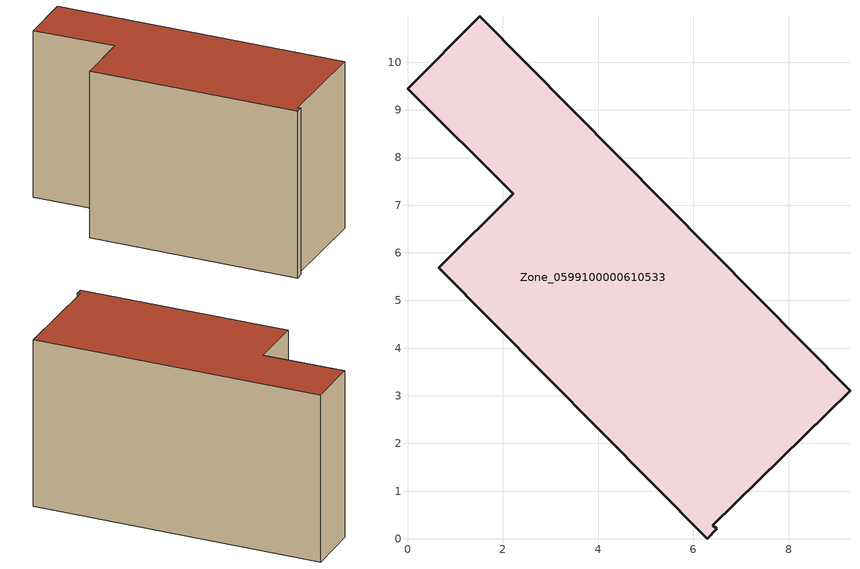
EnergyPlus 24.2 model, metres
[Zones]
Zone_0599100000610533
 floor ground (C_G): 9.29,3.1 6.4,0.28 6.49,0.21 6.29,0 0.66,5.69 2.22,7.25 0,9.44 1.51,10.96 z0
 wall outside (C_F): 6.4,0.28 9.29,3.1 1.51,10.96 0,9.44 2.22,7.25 0.66,5.69 6.29,0 6.49,0.21 6.4,0.28 z0:6.52
 roof outside (C_R): 6.29,0 6.49,0.21 6.4,0.28 9.29,3.1 1.51,10.96 0,9.44 2.22,7.25 0.66,5.69 z6.52
[BUILDING]
Pand.0599100000610533: North Axis=0; Terrain=City; Loads Convergence Tolerance Value=0.04; Temperature Convergence Tolerance Value=0.4; Solar Distribution=FullExterior; Maximum Number of Warmup Days=25; Minimum Number of Warmup Days=1
[Site:Location]
Rotterdam.The.Hague.AP_ZH_NLD Design_Conditions: Latitude=51.96; Longitude=4.45; Time Zone=1; Elevation=-4.5
[SITE:GROUNDTEMPERATURE:BUILDINGSURFACE]
18, 18, 18, 18, 18, 18, 18, 18, 18, 18, 18, 18
[MATERIAL] Thermal Absorptance=0.9; Solar Absorptance=0.7; Visible Absorptance=0.7
Name | Roughness | Thickness | Conductivity | Density | Specific Heat
G.TI.1946 | MediumSmooth | 0.15 | 1 | 540 | 1210
F.TI.1946 | Rough | 0.3 | 0.857143 | 1920 | 840
R.TI.1946 | MediumRough | 0.2 | 0.1 | 1500 | 1000
[CONSTRUCTION]
C_G: G.TI.1946
C_F: F.TI.1946
C_R: R.TI.1946
[ZONE]
Zone_0599100000610533: Type=1; Multiplier=1; Ceiling Height=Autocalculate; Volume=Autocalculate; Floor Area=autocalculate; Part of Total Floor Area=Yes
[ZONEINFILTRATION:DESIGNFLOWRATE]
Infil_Zone_0599100000610533: Zone or ZoneList or Space or SpaceList=Zone_0599100000610533; Schedule=AlwaysOn; Design Flow Rate Calculation Method=Flow/Area; Flow Rate per Floor Area=0.003; Constant Term Coefficient=1; Temperature Term Coefficient=0; Velocity Term Coefficient=0; Velocity Squared Term Coefficient=0
[HVACTEMPLATE:ZONE:IDEALLOADSAIRSYSTEM]
Zone_0599100000610533: Maximum Heating Supply Air Temperature=50; Minimum Cooling Supply Air Temperature=13; Maximum Heating Supply Air Humidity Ratio=0.0156; Minimum Cooling Supply Air Humidity Ratio=0.0077; Heating Limit=NoLimit; Cooling Limit=NoLimit; Dehumidification Control Type=ConstantSensibleHeatRatio; Cooling Sensible Heat Ratio=0.7; Dehumidification Setpoint=60; Humidification Control Type=None; Humidification Setpoint=30; Outdoor Air Method=None; Outdoor Air Flow Rate per Person=0.00944; Outdoor Air Flow Rate per Zone Floor Area=0; Outdoor Air Flow Rate per Zone=0; Demand Controlled Ventilation Type=None; Outdoor Air Economizer Type=NoEconomizer; Heat Recovery Type=None; Sensible Heat Recovery Effectiveness=0.7; Latent Heat Recovery Effectiveness=0.65
[ZONECONTROL:THERMOSTAT]
ThermostatControl_Zone_0599100000610533: Zone or ZoneList=Zone_0599100000610533; Control Type Schedule=DualSetpointControlType; Control 1=Thermostat_Zone_0599100000610533; Temperature Difference Between Cutout And Setpoint=0
[THERMOSTATSETPOINT:DUALSETPOINT]
Thermostat_Zone_0599100000610533: Heating Setpoint Temperature Schedule=HeatingSetpoint_Zone_0599100000610533; Cooling Setpoint Temperature Schedule=CoolingSetpoint_Zone_0599100000610533
[SCHEDULE:COMPACT]
HeatingSetpoint_Zone_0599100000610533: Through: 12/31, For: AllDays, Until: 24:00, 21
CoolingSetpoint_Zone_0599100000610533: Through: 12/31, For: AllDays, Until: 24:00, 24
DualSetpointControlType: Through: 12/31, For: AllDays, Until: 24:00, 4
AlwaysOn: Through: 12/31, For: AllDays, Until: 24:00, 1
